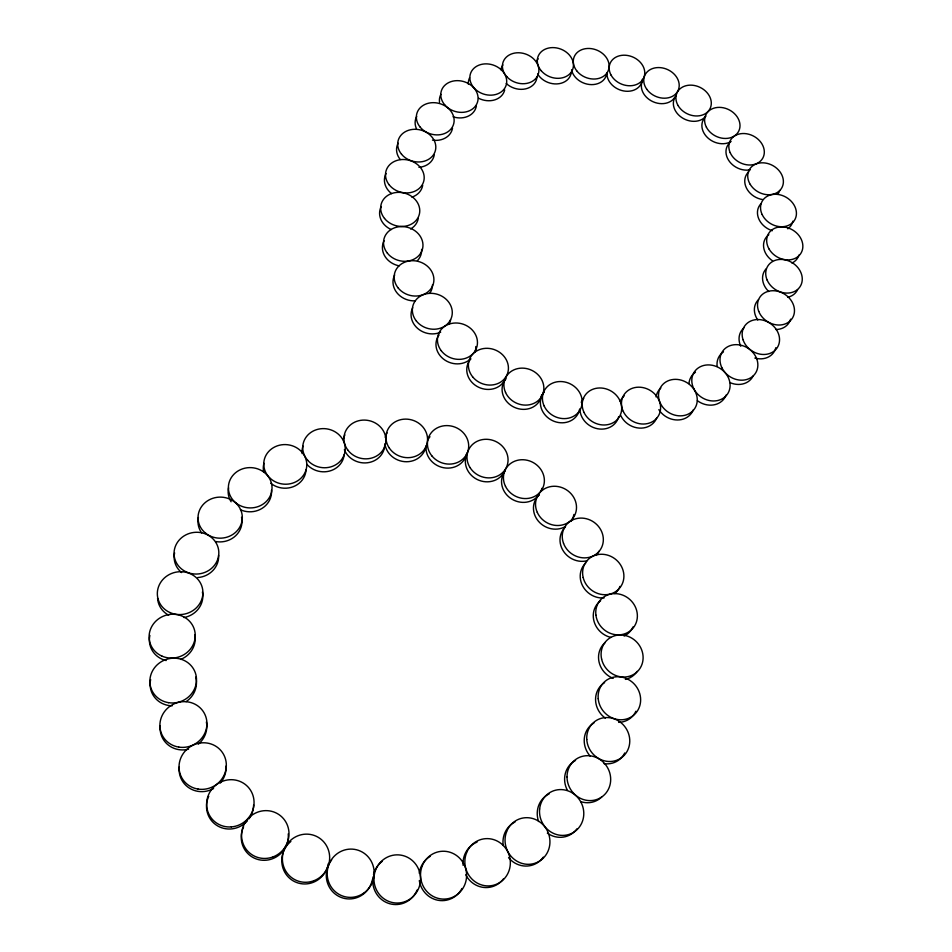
<?xml version="1.0" encoding="UTF-8"?>
<svg xmlns="http://www.w3.org/2000/svg" width="952" height="952" viewBox="0 0 952 952"><rect width="100%" height="100%" fill="white"/><g stroke="black" fill="none" stroke-linecap="round" stroke-linejoin="round"><path stroke-width="1.43" d="M344.196 454.687A21.17 19.433 9.6 0 1 329.321 471.121A21.17 19.433 9.6 0 1 306.794 464.219M302.129 453.604A21.17 19.433 9.6 0 1 302.986 446.048M505.119 379.348A20.194 17.981 21.5 0 1 476.726 386.226A20.194 17.981 21.5 0 1 470.919 358.833M731.112 141.479A18.278 14.72 26.7 0 1 707.812 137.885A18.278 14.72 26.7 0 1 704.932 117.429M726.055 395.08A19.813 17.112 33 0 1 697.399 400.685M688.962 383.596A19.813 17.112 33 0 1 695.448 372.22M372.434 879.636A24.026 23.3 -76.6 0 1 342.827 898.01A24.026 23.3 -76.6 0 1 327.928 866.379M328.404 865.225A24.026 23.3 -76.6 0 1 331.653 859.882M642.362 79.254A18.219 14.637 22.9 0 1 623.619 90.94A18.219 14.637 22.9 0 1 606.983 72.721M504.691 89.94A18.659 15.232 18.1 0 1 478.558 98.223M468.36 84.252A18.659 15.232 18.1 0 1 469.61 77.743M461.958 888.49A23.788 22.884 83.5 0 1 438.075 900.283A23.788 22.884 83.5 0 1 419.296 880.636M419.225 873.186A23.788 22.884 83.5 0 1 430.209 856.312M452.521 128.127A19.028 15.779 16.3 0 1 432.47 140.134M416.429 128.698A19.028 15.779 16.3 0 1 416.667 116.465M565.524 526.456A20.825 19.052 30.9 0 1 538.308 521.089A20.825 19.052 30.9 0 1 539.237 494.945M573.889 514.485A20.825 19.052 30.9 0 1 571.021 521.363M571.307 72.388A18.374 14.839 20.4 0 1 556.884 83.919A18.374 14.839 20.4 0 1 537.606 73.947M536.738 61.035A18.374 14.839 20.4 0 1 538.154 58.834M537.023 76.6A18.493 15.018 19.2 0 1 525.575 88.881A18.493 15.018 19.2 0 1 506.238 83.478M500.919 69.77A18.493 15.018 19.2 0 1 502.894 64.938M434.267 154.89A19.171 16.041 15.6 0 1 418.94 167.326M400.245 159.508A19.171 16.041 15.6 0 1 398.15 143.193M792.885 221.161A18.671 15.244 30.1 0 1 787.804 228.825M772.346 230.705A18.671 15.244 30.1 0 1 760.898 203.787M218.603 555.135A22.277 20.765 -6.2 0 1 197.814 577.543M181.618 572.58A22.277 20.765 -6.2 0 1 174.609 552.874M775.844 347.67A19.457 16.446 33.1 0 1 754.841 358.047M740.763 346.254A19.457 16.446 33.1 0 1 743.988 327.821M466.754 453.212A20.73 18.933 20.3 0 1 443.703 467.753A20.73 18.933 20.3 0 1 426.115 445.738M427.924 439.836A20.73 18.933 20.3 0 1 429.971 436.73M503.691 472.894A20.706 18.909 23.8 0 1 477.095 479.439A20.706 18.909 23.8 0 1 466.766 454.354M705.956 116.12A18.219 14.637 25.4 0 1 681.656 117.465A18.219 14.637 25.4 0 1 676.051 95.724M541.676 394.64A20.218 18.029 24.1 0 1 514.52 407.397A20.218 18.029 24.1 0 1 506.119 378.622M417.095 890.061A23.931 23.145 -87.4 0 1 389.38 903.626A23.931 23.145 -87.4 0 1 373.005 876.923M373.505 874.471A23.931 23.145 -87.4 0 1 382.264 861.286M328.38 863.523A24.062 23.348 -64.7 0 1 293.145 880.838A24.062 23.348 -64.7 0 1 290.884 841.449M440.693 332.188A20.063 17.66 17.3 0 1 417.619 328.404A20.063 17.66 17.3 0 1 412.704 307.722M450.582 319.777A20.063 17.66 17.3 0 1 449.201 324.168M202.419 592.013A22.693 21.265 -10.7 0 1 183.926 617.539M168.706 615.218A22.693 21.265 -10.7 0 1 157.58 598.213M538.784 495.028A20.73 18.945 27.4 0 1 510.403 498.158A20.73 18.945 27.4 0 1 505.155 470.907M541.866 488.305A20.73 18.945 27.4 0 1 541.164 490.697M288.254 833.857A24.026 23.288 -53 0 1 260.455 860.025A24.026 23.288 -53 0 1 243.593 826.8M384.751 444.87A20.968 19.207 13.2 0 1 367.365 462.779A20.968 19.207 13.2 0 1 344.338 449.713M343.291 439.717A20.968 19.207 13.2 0 1 344.886 434.957M624.762 752.972A22.36 20.884 54.2 0 1 604.044 763.659M590.299 756.245A22.36 20.884 54.2 0 1 593.953 722.937M194.803 634.591A23.015 21.706 -15.6 0 1 180.666 659.427M166.172 660.557A23.015 21.706 -15.6 0 1 149.88 635.448M587.467 560.633A20.968 19.218 34.5 0 1 563.679 551.541A20.968 19.218 34.5 0 1 564.845 527.563M598.986 551.267A20.968 19.218 34.5 0 1 596.13 555.409M750.414 169.789A18.374 14.851 27.9 0 1 729.589 161.661A18.374 14.851 27.9 0 1 729.684 142.824M432.505 284.779A19.944 17.398 16 0 1 429.745 293.335M415.036 300.868A19.944 17.398 16 0 1 396.841 292.68A19.944 17.398 16 0 1 394.663 275.021M762.659 199.563A18.505 15.018 29 0 1 746.451 188.056A18.505 15.018 29 0 1 748.855 171.693M779.688 190.436A18.505 15.018 29 0 1 777.974 193.958M606.698 74.018A18.278 14.708 21.6 0 1 589.252 84.478A18.278 14.708 21.6 0 1 571.545 69.841M543.33 857.133A23.324 22.17 69.4 0 1 508.558 857.669M503.203 845.495A23.324 22.17 69.4 0 1 515.103 821.921M753.103 376.052A19.647 16.791 33.3 0 1 729.779 382.525M717.153 366.449A19.647 16.791 33.3 0 1 723.484 351.871M798.978 255.029A18.85 15.506 31.1 0 1 791.957 263.073M772.548 260.848A18.85 15.506 31.1 0 1 768.835 234.716M206.394 721.985A23.586 22.515 -27.1 0 1 198.373 744.155M188.544 749.188A23.586 22.515 -27.1 0 1 160.222 725.686M674.861 97.235A18.195 14.613 24.1 0 1 651.18 100.805A18.195 14.613 24.1 0 1 643.207 79.432M425.687 447.404A20.825 19.04 16.8 0 1 404.457 461.649A20.825 19.04 16.8 0 1 384.905 443.715M385.262 437.48A20.825 19.04 16.8 0 1 387.107 432.862M241.546 517.281A22.015 20.432 -2 0 1 215.747 541.557M201.657 532.906A22.015 20.432 -2 0 1 198.409 517.519M271.475 490.28A21.706 20.052 2 0 1 262.086 508.368A21.706 20.052 2 0 1 240.404 509.76M231.098 501.775A21.706 20.052 2 0 1 228.54 487.781M693.258 409.907A19.956 17.41 32.3 0 1 677.3 419.987A19.956 17.41 32.3 0 1 658.855 409.657M656.035 396.877A19.956 17.41 32.3 0 1 660.855 387.988M476.369 105.922A18.838 15.494 17.1 0 1 453.069 116.822M439.538 102.281A18.838 15.494 17.1 0 1 440.895 94.343M601.7 796.979A22.693 21.313 58.8 0 1 580.672 801.62M567.452 790.386A22.693 21.313 58.8 0 1 575.543 760.422M422.7 185.366A19.433 16.434 15.2 0 1 411.883 197.159M391.617 193.625A19.433 16.434 15.2 0 1 386.06 173.538M469.491 359.88A20.147 17.85 19.1 0 1 443.168 358.809A20.147 17.85 19.1 0 1 439.086 334.925M475.786 346.528A20.147 17.85 19.1 0 1 474.941 352.311M503.667 878.625A23.574 22.55 75.9 0 1 465.718 874.757M463.077 865.297A23.574 22.55 75.9 0 1 477.059 842.103M577.019 828.775A23.015 21.753 63.8 0 1 547.34 833.143M538.606 821.516A23.015 21.753 63.8 0 1 549.221 793.825M604.115 597.927A21.17 19.457 38.2 0 1 582.6 585.813A21.17 19.457 38.2 0 1 585.849 562.858M619.99 586.396A21.17 19.457 38.2 0 1 614.825 593.596M632.997 626.928A21.42 19.742 41.9 0 1 624.119 636.043M610.982 637.412A21.42 19.742 41.9 0 1 594.06 621.442A21.42 19.742 41.9 0 1 600.617 600.724M418.273 218.401A19.623 16.767 15 0 1 410.609 228.992M391.212 229.563A19.623 16.767 15 0 1 381.264 206.501M306.056 469.693A21.42 19.718 5.8 0 1 293.228 486.71A21.42 19.718 5.8 0 1 270.808 483.295M263.74 472.252A21.42 19.718 5.8 0 1 263.954 463.267M421.629 249.4A19.802 17.1 15.3 0 1 417.416 260.693M399.102 265.846A19.802 17.1 15.3 0 1 384.096 240.796M656.725 417.952A20.075 17.66 31 0 1 639.22 428.091A20.075 17.66 31 0 1 620.728 415.5M620.192 401.482A20.075 17.66 31 0 1 624.191 395.865M635.912 711.227A22.027 20.468 49.9 0 1 618.645 722.366M605.365 718.165A22.027 20.468 49.9 0 1 604.603 682.596M579.625 409.17A20.206 17.981 26.8 0 1 552.338 420.558A20.206 17.981 26.8 0 1 544.282 391.986M618.681 416.655A20.159 17.862 29.2 0 1 597.57 428.745A20.159 17.862 29.2 0 1 579.923 409.265M581.232 402.327A20.159 17.862 29.2 0 1 583.683 398.364M790.6 319.158A19.254 16.113 32.7 0 1 775.821 329.523M757.792 320.015A19.254 16.113 32.7 0 1 758.566 299.582M253.637 804.904A23.943 23.11 -42.8 0 1 249.007 818.827M247.449 820.779A23.943 23.11 -42.8 0 1 219.614 826.943A23.943 23.11 -42.8 0 1 206.87 802.191M207.12 800.977A23.943 23.11 -42.8 0 1 208.75 796.277M797.597 289.741A19.052 15.803 32 0 1 787.792 297.262M768.752 291.538A19.052 15.803 32 0 1 766.336 268.619M637.126 671.374A21.706 20.087 45.8 0 1 625.381 679.395M613.195 678.383A21.706 20.087 45.8 0 1 599.022 661.878A21.706 20.087 45.8 0 1 605.329 642.422M195.707 677.11A23.324 22.122 -21 0 1 186.092 701.66M172.229 705.801A23.324 22.122 -21 0 1 150.642 679.609M226.04 766.051A23.8 22.848 -34.2 0 1 220.317 783.044M213.581 788.542A23.8 22.848 -34.2 0 1 189.484 788.185A23.8 22.848 -34.2 0 1 179.214 767.05M307.627 460.256A21.301 19.528 9.7 0 0 343.898 455.508A21.301 19.528 9.7 0 0 320.396 428.805A21.301 19.528 9.7 0 0 307.627 460.256M472.597 376.778A20.313 18.064 21.5 0 0 506.964 374.945A20.313 18.064 21.5 0 0 485.651 348.337A20.313 18.064 21.5 0 0 472.597 376.778M706.432 127.27A18.374 14.768 26.6 0 0 737.038 133.661A18.374 14.768 26.6 0 0 723.449 107.802A18.374 14.768 26.6 0 0 706.432 127.27M693.829 388.797A19.932 17.184 33 0 0 726.959 394.794A19.932 17.184 33 0 0 712.048 365.235A19.932 17.184 33 0 0 693.829 388.797M364.366 892.667A24.181 23.455 -76.8 0 0 360.38 851.112A24.181 23.455 -76.8 0 0 327.298 875.923A24.181 23.455 -76.8 0 0 364.366 892.667M611.089 75.16A18.314 14.685 22.9 0 0 641.886 80.741A18.314 14.685 22.9 0 0 627.927 55.537A18.314 14.685 22.9 0 0 611.089 75.16M473.001 86.656A18.754 15.291 18.2 0 0 504.869 88.012A18.754 15.291 18.2 0 0 486.96 63.879A18.754 15.291 18.2 0 0 473.001 86.656M422.331 865.666A23.943 23.027 83 0 0 446.417 898.938A23.943 23.027 83 0 0 461.946 860.917A23.943 23.027 83 0 0 422.331 865.666M420.177 127.151A19.135 15.839 16.3 0 0 452.652 126.533A19.135 15.839 16.3 0 0 432.898 102.661A19.135 15.839 16.3 0 0 420.177 127.151M537.285 512.378A20.944 19.135 30.8 0 0 572.568 518.673A20.944 19.135 30.8 0 0 558.205 486.591A20.944 19.135 30.8 0 0 537.285 512.378M541.295 70.829A18.469 14.887 20.4 0 0 572.223 70.472A18.469 14.887 20.4 0 0 552.588 47.6A18.469 14.887 20.4 0 0 541.295 70.829M507.19 77.112A18.6 15.065 19.3 0 0 538.047 74.803A18.6 15.065 19.3 0 0 516.722 52.812A18.6 15.065 19.3 0 0 507.19 77.112M401.506 154.188A19.278 16.101 15.6 0 0 434.279 153.45A19.278 16.101 15.6 0 0 414.477 129.293A19.278 16.101 15.6 0 0 401.506 154.188M762.135 214.521A18.766 15.303 30.1 0 0 793.087 222.137A18.766 15.303 30.1 0 0 780.223 194.874A18.766 15.303 30.1 0 0 762.135 214.521M186.544 572.045A22.42 20.884 -6 0 0 218.781 551.47A22.42 20.884 -6 0 0 183.974 535.964A22.42 20.884 -6 0 0 186.544 572.045M743.036 339.733A19.564 16.517 33.1 0 0 774.714 350.598A19.564 16.517 33.1 0 0 764.789 320.693A19.564 16.517 33.1 0 0 743.036 339.733M432.089 456.151A20.861 19.028 20.3 0 0 467.373 452.712A20.861 19.028 20.3 0 0 444.703 425.699A20.861 19.028 20.3 0 0 432.089 456.151M470.014 467.551A20.825 18.992 23.8 0 0 505.572 468.931A20.825 18.992 23.8 0 0 486.984 439.3A20.825 18.992 23.8 0 0 470.014 467.551M678.038 105.482A18.314 14.685 25.4 0 0 708.693 110.741A18.314 14.685 25.4 0 0 694.091 85.442A18.314 14.685 25.4 0 0 678.038 105.482M505.548 392.474A20.337 18.112 24.1 0 0 539.927 398.888A20.337 18.112 24.1 0 0 526.182 368.495A20.337 18.112 24.1 0 0 505.548 392.474M415.393 893.987A24.086 23.288 -87.8 0 0 400.804 855.122A24.086 23.288 -87.8 0 0 375.516 887.704A24.086 23.288 -87.8 0 0 415.393 893.987M314.136 880.636A24.205 23.514 -64.6 0 0 321.181 839.39A24.205 23.514 -64.6 0 0 282.732 854.61A24.205 23.514 -64.6 0 0 314.136 880.636M416.381 321.038A20.182 17.731 17.3 0 0 450.712 319.479A20.182 17.731 17.3 0 0 429.852 293.347A20.182 17.731 17.3 0 0 416.381 321.038M169.991 612.564A22.836 21.384 -10.4 0 0 202.871 591.311A22.836 21.384 -10.4 0 0 167.516 575.567A22.836 21.384 -10.4 0 0 169.991 612.564M505.488 486.329A20.861 19.04 27.3 0 0 540.879 491.196A20.861 19.04 27.3 0 0 525.349 459.923A20.861 19.04 27.3 0 0 505.488 486.329M273.212 856.836A24.181 23.443 -52.7 0 0 280.673 815.888A24.181 23.443 -52.7 0 0 241.963 830.906A24.181 23.443 -52.7 0 0 273.212 856.836M347.98 450.272A21.099 19.29 13.3 0 0 384.144 448.011A21.099 19.29 13.3 0 0 362.688 420.118A21.099 19.29 13.3 0 0 347.98 450.272M586.765 739.442A22.503 21.003 53.9 0 0 620.157 758.601A22.503 21.003 53.9 0 0 617.836 720.521A22.503 21.003 53.9 0 0 586.765 739.442M161.864 656.071A23.169 21.825 -15.3 0 0 195.208 634.187A23.169 21.825 -15.3 0 0 159.448 618.253A23.169 21.825 -15.3 0 0 161.864 656.071M563.524 543.33A21.099 19.314 34.4 0 0 598.606 551.91A21.099 19.314 34.4 0 0 586.253 518.709A21.099 19.314 34.4 0 0 563.524 543.33M730.196 152.689A18.481 14.899 27.9 0 0 760.707 160.864A18.481 14.899 27.9 0 0 748.831 134.244A18.481 14.899 27.9 0 0 730.196 152.689M398.126 287.909A20.063 17.469 16 0 0 432.303 286.516A20.063 17.469 16 0 0 411.669 260.717A20.063 17.469 16 0 0 398.126 287.909M750.236 184.402A18.612 15.077 29 0 0 781.128 188.924A18.612 15.077 29 0 0 765.313 163.018A18.612 15.077 29 0 0 750.236 184.402M576.674 70.746A18.374 14.756 21.6 0 0 607.554 72.031A18.374 14.756 21.6 0 0 589.383 48.469A18.374 14.756 21.6 0 0 576.674 70.746M506.547 831.858A23.467 22.301 69 0 0 530.954 864.154A23.467 22.301 69 0 0 544.972 826.99A23.467 22.301 69 0 0 506.547 831.858M721.997 367.984A19.754 16.85 33.2 0 0 754.734 374.255A19.754 16.85 33.2 0 0 740.061 345.017A19.754 16.85 33.2 0 0 721.997 367.984M769.156 249.174A18.957 15.565 31.1 0 0 800.513 253.91A18.957 15.565 31.1 0 0 784.626 227.088A18.957 15.565 31.1 0 0 769.156 249.174M178.762 747.094A23.74 22.646 -26.7 0 0 205.715 716.416A23.74 22.646 -26.7 0 0 165.779 710.037A23.74 22.646 -26.7 0 0 178.762 747.094M646.777 89.262A18.29 14.661 24.1 0 0 677.419 91.773A18.29 14.661 24.1 0 0 660.224 67.628A18.29 14.661 24.1 0 0 646.777 89.262M389.344 448.118A20.944 19.123 16.8 0 0 425.318 447.94A20.944 19.123 16.8 0 0 405.588 419.106A20.944 19.123 16.8 0 0 389.344 448.118M205.68 533.251A22.158 20.539 -1.8 0 0 241.927 521.422A22.158 20.539 -1.8 0 0 212.903 498.277A22.158 20.539 -1.8 0 0 205.68 533.251M236.036 503.025A21.837 20.159 2.2 0 0 271.677 491.541A21.837 20.159 2.2 0 0 242.903 468.729A21.837 20.159 2.2 0 0 236.036 503.025M660.414 403.398A20.075 17.481 32.2 0 0 693.877 409.693A20.075 17.481 32.2 0 0 679.347 379.705A20.075 17.481 32.2 0 0 660.414 403.398M444.608 104.696A18.933 15.541 17.2 0 0 476.666 104.184A18.933 15.541 17.2 0 0 457.008 80.646A18.933 15.541 17.2 0 0 444.608 104.696M567.023 776.975A22.836 21.432 58.5 0 0 599.855 798.157A22.836 21.432 58.5 0 0 599.677 759.291A22.836 21.432 58.5 0 0 567.023 776.975M389.332 185.021A19.552 16.493 15.2 0 0 422.628 184.129A19.552 16.493 15.2 0 0 402.601 159.508A19.552 16.493 15.2 0 0 389.332 185.021M441.169 350.633A20.266 17.933 19.1 0 0 475.691 349.908A20.266 17.933 19.1 0 0 455.461 322.99A20.266 17.933 19.1 0 0 441.169 350.633M466.539 852.837A23.729 22.693 75.4 0 0 490.673 885.776A23.729 22.693 75.4 0 0 505.595 848.196A23.729 22.693 75.4 0 0 466.539 852.837M539.629 809.01A23.169 21.884 63.5 0 0 570.617 833.845A23.169 21.884 63.5 0 0 574.699 794.611A23.169 21.884 63.5 0 0 539.629 809.01M583.159 577.507A21.301 19.552 38 0 0 617.432 590.299A21.301 19.552 38 0 0 609.161 555.647A21.301 19.552 38 0 0 583.159 577.507M595.904 615.087A21.551 19.849 41.8 0 0 629.093 631.676A21.551 19.849 41.8 0 0 624.702 595.988A21.551 19.849 41.8 0 0 595.904 615.087M384.513 218.448A19.742 16.838 15.1 0 0 418.166 217.401A19.742 16.838 15.1 0 0 397.96 192.363A19.742 16.838 15.1 0 0 384.513 218.448M270.38 478.487A21.551 19.813 6 0 0 306.175 469.455A21.551 19.813 6 0 0 279.233 445.274A21.551 19.813 6 0 0 270.38 478.487M387.416 253.22A19.909 17.172 15.3 0 0 421.367 251.994A19.909 17.172 15.3 0 0 400.947 226.576A19.909 17.172 15.3 0 0 387.416 253.22M623.31 411.478A20.194 17.743 31 0 0 657.094 417.797A20.194 17.743 31 0 0 642.707 387.547A20.194 17.743 31 0 0 623.31 411.478M598.213 698.756A22.158 20.575 49.7 0 0 631.712 716.654A22.158 20.575 49.7 0 0 628.201 679.395A22.158 20.575 49.7 0 0 598.213 698.756M544.139 405.98A20.325 18.064 26.8 0 0 578.388 412.359A20.325 18.064 26.8 0 0 564.405 381.907A20.325 18.064 26.8 0 0 544.139 405.98M583.981 412.383A20.278 17.945 29.1 0 0 618.027 418.737A20.278 17.945 29.1 0 0 603.83 388.333A20.278 17.945 29.1 0 0 583.981 412.383M758.744 311.375A19.361 16.184 32.6 0 0 790.374 320.681A19.361 16.184 32.6 0 0 778.867 291.574A19.361 16.184 32.6 0 0 758.744 311.375M231.312 826.907A24.098 23.264 -42.3 0 0 250.376 789.981A24.098 23.264 -42.3 0 0 209.321 793.099A24.098 23.264 -42.3 0 0 231.312 826.907M767.157 280.114A19.159 15.863 32 0 0 798.597 288.515A19.159 15.863 32 0 0 786.233 260.122A19.159 15.863 32 0 0 767.157 280.114M601.616 659.105A21.837 20.194 45.6 0 0 636.424 672.469A21.837 20.194 45.6 0 0 628.225 636.4A21.837 20.194 45.6 0 0 601.616 659.105M168.516 702.671A23.479 22.253 -20.6 0 0 195.315 672.743A23.479 22.253 -20.6 0 0 155.735 666.305A23.479 22.253 -20.6 0 0 168.516 702.671M198.099 789.077A23.943 22.991 -33.8 0 0 225.065 757.721A23.943 22.991 -33.8 0 0 184.866 751.414A23.943 22.991 -33.8 0 0 198.099 789.077"/></g></svg>
